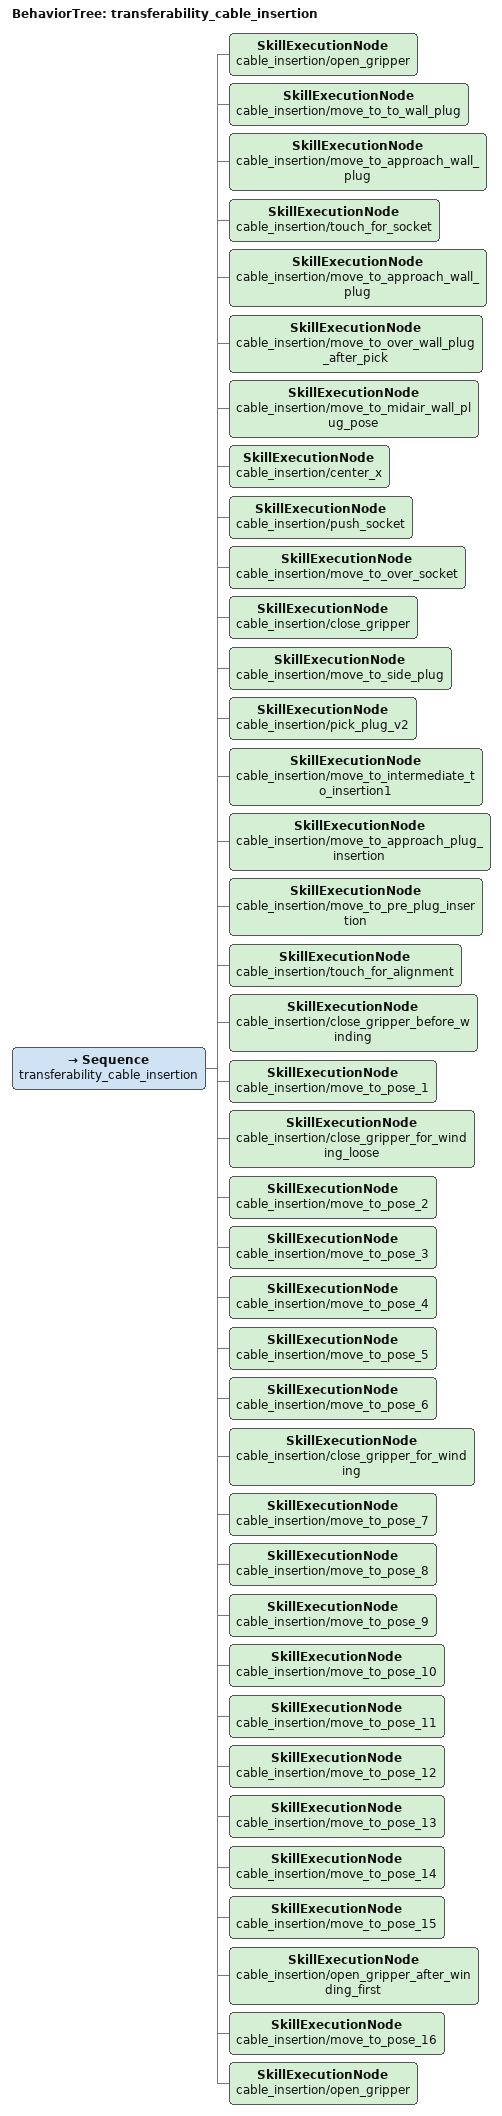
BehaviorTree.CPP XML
<?xml version="1.0"?>
<root BTCPP_format="4">
  <BehaviorTree ID="transferability_cable_insertion">
    <Sequence name="transferability_cable_insertion">
      <SkillExecutionNode    name="cable_insertion/open_gripper"/>
      <SkillExecutionNode    name="cable_insertion/move_to_to_wall_plug"/>
      <SkillExecutionNode    name="cable_insertion/move_to_approach_wall_plug"/>
      <SkillExecutionNode    name="cable_insertion/touch_for_socket"/>
      <SkillExecutionNode    name="cable_insertion/move_to_approach_wall_plug"/>
      <SkillExecutionNode    name="cable_insertion/move_to_over_wall_plug_after_pick"/>

      <SkillExecutionNode    name="cable_insertion/move_to_midair_wall_plug_pose"/>
      <SkillExecutionNode    name="cable_insertion/center_x"/>

      <SkillExecutionNode    name="cable_insertion/push_socket"/>
      <SkillExecutionNode    name="cable_insertion/move_to_over_socket"/>
      <SkillExecutionNode    name="cable_insertion/close_gripper"/>

      <SkillExecutionNode    name="cable_insertion/move_to_side_plug"/>
      <SkillExecutionNode    name="cable_insertion/pick_plug_v2"/>
      <SkillExecutionNode    name="cable_insertion/move_to_intermediate_to_insertion1"/>
      <SkillExecutionNode    name="cable_insertion/move_to_approach_plug_insertion"/>
      <SkillExecutionNode    name="cable_insertion/move_to_pre_plug_insertion"/>
      <SkillExecutionNode    name="cable_insertion/touch_for_alignment"/>

      <SkillExecutionNode    name="cable_insertion/close_gripper_before_winding"/>
      <SkillExecutionNode    name="cable_insertion/move_to_pose_1"/>
      <SkillExecutionNode    name="cable_insertion/close_gripper_for_winding_loose"/>
      <SkillExecutionNode    name="cable_insertion/move_to_pose_2"/>
      <SkillExecutionNode    name="cable_insertion/move_to_pose_3"/>
      <SkillExecutionNode    name="cable_insertion/move_to_pose_4"/>
      <SkillExecutionNode    name="cable_insertion/move_to_pose_5"/>
      <SkillExecutionNode    name="cable_insertion/move_to_pose_6"/>
      <SkillExecutionNode    name="cable_insertion/close_gripper_for_winding"/>
      <SkillExecutionNode    name="cable_insertion/move_to_pose_7"/>
      <SkillExecutionNode    name="cable_insertion/move_to_pose_8"/>
      <SkillExecutionNode    name="cable_insertion/move_to_pose_9"/>
      <SkillExecutionNode    name="cable_insertion/move_to_pose_10"/>
      <SkillExecutionNode    name="cable_insertion/move_to_pose_11"/>
      <SkillExecutionNode    name="cable_insertion/move_to_pose_12"/>
      <SkillExecutionNode    name="cable_insertion/move_to_pose_13"/>
      <SkillExecutionNode    name="cable_insertion/move_to_pose_14"/>
      <SkillExecutionNode    name="cable_insertion/move_to_pose_15"/>
      <SkillExecutionNode    name="cable_insertion/open_gripper_after_winding_first"/>
      <SkillExecutionNode    name="cable_insertion/move_to_pose_16"/>
      <SkillExecutionNode    name="cable_insertion/open_gripper"/>

    </Sequence>
  </BehaviorTree>
</root>
